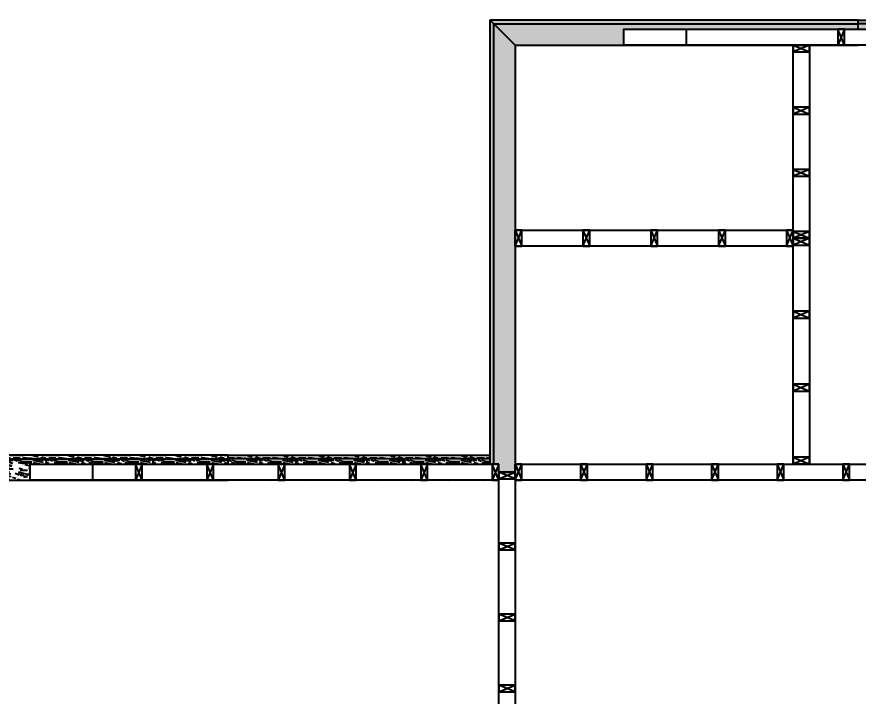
# Model space of a CAD drawing. Header units: millimetres. Extents: x 19458 to 19711, y 4351 to 4752.
# Drawn here: x 19512.804 to 19517.521, y 4518.481 to 4522.29 of the extents above; entities that cross this region are included whole.
import ezdxf

# ---------------------------------------------------------------- set-up
doc = ezdxf.new("R2010")
doc.units = ezdxf.units.MM
doc.set_wipeout_variables(frame=1)
for name, color, linetype in [('BOTAGUAS', 8, 'Continuous'), ('cotas', 1, 'Continuous'), ('cotas @ 400', 1, 'Continuous'), ('cotas @ 500', 1, 'Continuous'), ('PANELES PARED', 8, 'Continuous')]:
    doc.layers.add(name, color=color, linetype=linetype)
doc.styles.add('century gothic', font='GOTHIC.TTF')
doc.styles.add('COTAS SMC', font='GOTHIC.TTF')
doc.dimstyles.new('ANOTATIVE 100 SMCONSTRUCCIONES', dxfattribs={"dimscale": 0, "dimtxt": 0.18, "dimasz": 0.15, "dimexe": 0.18, "dimexo": 0.09, "dimgap": 0.1, "dimtad": 1, "dimzin": 0, "dimdsep": 46, "dimtxsty": 'century gothic', "dimblk1": 'FLECHA1', "dimblk2": 'FLECHA1', "dimsah": 1, "dimcen": 0.18, "dimdle": 0.075, "dimclrd": 1, "dimclre": 1, "dimclrt": 2, "dimaunit": 1, "dimadec": 0, "dimazin": 0, "dimtfac": 0.75, "dimtix": 1, "dimtmove": 2, "dimatfit": 3, "dimfxl": 0.09, "dimtvp": 1.5, "dimtfill": 1, "dimtolj": 1, "dimtzin": 0, "dimarcsym": 0})
doc.dimstyles.new('PIES SMCONSTRUCCIONES', dxfattribs={"dimscale": 0, "dimtxt": 0.18, "dimasz": 0.2, "dimexe": 0.18, "dimexo": 0, "dimgap": 0.1, "dimtad": 1, "dimdec": 0, "dimlfac": 39.370079, "dimzin": 0, "dimdsep": 46, "dimlunit": 4, "dimtxsty": 'COTAS SMC', "dimblk1": 'FLECHA1', "dimblk2": 'FLECHA1', "dimsah": 1, "dimcen": 0.2, "dimdle": 0.075, "dimclrd": 1, "dimclre": 1, "dimclrt": 2, "dimaunit": 1, "dimadec": 0, "dimazin": 0, "dimtfac": 0.75, "dimtdec": 0, "dimtix": 1, "dimtmove": 2, "dimatfit": 3, "dimfxl": 0.09, "dimtvp": 1.5, "dimtfill": 1, "dimtolj": 1, "dimtzin": 0, "dimarcsym": 0})
pattern_1 = [(0, (31.14303, 0.156), (0, 0.2), [0.04, -0.16]), (8.9726, (31.145034, 0.048), (1.200000005876, 0.199999525118), [0.0384708, -3.8086058]), (5.7105, (31.143034, 0.06), (1.800000034755, 0.19999710144), [0.0401996, -1.9697752]), (344.5779, (31.1430343, 0.12), (2.1999999038893, -0.5999974677634), [0.0601664, -5.9564754]), (353.6599, (31.147034, 0.186), (0.200000063208, 4.086e-07), [0.0362216, -1.7748552]), (345.0686, (31.153034, 0.072), (0.799999998317, -0.199999673879), [0.0310484, -3.0737864]), (348.6901, (31.083034, 0.188), (0.2000000583, 7.413e-08), [0.0815844, -0.9382194]), (5.7105, (31.145034, 0.03), (1.800000034755, 0.19999710144), [0.0200998, -1.989875]), (0, (31.14303, 0.114), (0, 0.2), [0.02, -0.18]), (0, (31.10303, 0.138), (0, 0.2), [0.06, -0.14]), (11.3099, (31.143034, 0.168), (0.79999995433, 0.19999948721), [0.020396, -0.9994078]), (2.7263, (31.123034, 0.094), (4.0000000589947, 0.1999992035454), [0.0420476, -4.1627116]), (352.4054, (31.133034, 0.088), (1.599999971597, -0.19999873671), [0.0302654, -2.9962834]), (0, (31.12303, 0.012), (0, 0.2), [0.04, -0.16]), (358.8309, (31.1030343, 0.002), (0.2000000366479, 1.5360345e-07), [0.0980204, -9.70402]), (0, (31.10303, 0.152), (0, 0.2), [0.02, -0.18]), (0, (31.12303, 0.168), (0, 0.2), [0.02, -0.18]), (0, (31.03303, 0.186), (0, 0.2), [0.03, -0.17]), (350.5377, (31.087034, 0.196), (0.200000015444, 7.752e-08), [0.0608276, -1.1557248]), (0, (31.02303, 0.196), (0, 0.2), [0.04, -0.16]), (0, (31.00103, 0.016), (0, 0.2), [0.022, -0.178]), (0, (31.10303, 0.026), (0, 0.2), [0.02, -0.18]), (0, (31.00103, 0.032), (0, 0.2), [0.042, -0.158]), (5.4403, (31.103034, 0.044), (1.9999999402303, 0.199998956714), [0.04219, -4.1768144]), (0, (31.10503, 0.06), (0, 0.2), [0.038, -0.162]), (0, (31.00103, 0.064), (0, 0.2), [0.022, -0.178]), (358.8309, (31.0250343, 0.096), (0.2000000366479, 1.5360345e-07), [0.0980204, -9.70402]), (0, (31.04303, 0.114), (0, 0.2), [0.02, -0.18]), (0, (31.02303, 0.12), (0, 0.2), [0.02, -0.18]), (0, (31.10303, 0.12), (0, 0.2), [0.04, -0.16]), (0, (31.06303, 0.124), (0, 0.2), [0.02, -0.18]), (0, (31.02303, 0.148), (0, 0.2), [0.04, -0.16]), (19.6538, (31.077034, 0.064), (2.200000050424, 0.79999891494), [0.0297322, -2.9434812]), (11.3099, (31.043034, 0.12), (0.79999995433, 0.19999948721), [0.020396, -0.9994078]), (11.3099, (31.123034, 0.11), (0.79999995433, 0.19999948721), [0.020396, -0.9994078]), (5.7105, (31.063034, 0.186), (1.800000034755, 0.19999710144), [0.0200998, -1.989875]), (349.6952, (31.001034, 0.2), (1.199999995396, -0.19999893933), [0.0223606, -2.213707]), (348.6901, (31.023034, 0.016), (0.2000000583, 7.413e-08), [0.020396, -0.9994078]), (90, (31.04303, 0.012), (-0.2, 1e-17), [0, -0.2]), (346.6076, (31.001034, 0.124), (3.400000044994, -0.7999939065965), [0.043174, -4.2742308]), (11.3099, (31.123034, 0.152), (0.79999995433, 0.19999948721), [0.020396, -0.9994078]), (10.3048, (31.123034, 0.026), (0.999999957606, 0.199999208868), [0.0223606, -2.213707]), (348.6901, (31.063034, 0.114), (0.2000000583, 7.413e-08), [0.020396, -0.9994078]), (348.6901, (31.083034, 0.124), (0.2000000583, 7.413e-08), [0.020396, -0.9994078]), (341.5651, (31.001034, 0.104), (0.19999995825, 2.3367e-07), [0.0252982, -0.6071572]), (345.9638, (31.023034, 0.172), (0.19999992115, 2.4875e-07), [0.0824622, -0.7421588]), (343.3008, (31.063034, 0.186), (1.399999991533, -0.39999874641), [0.0626418, -2.025419]), (0, (31.06303, 0.196), (0, 0.2), [0.024, -0.176]), (345.9638, (31.043034, 0.032), (0.19999992115, 2.4875e-07), [0.0824622, -0.7421588]), (345.9638, (31.023034, 0.046), (0.19999992115, 2.4875e-07), [0.0824622, -0.7421588]), (345.9638, (31.023034, 0.064), (0.19999992115, 2.4875e-07), [0.0824622, -0.7421588]), (349.6952, (31.001034, 0.152), (1.199999995396, -0.19999893933), [0.0223606, -2.213707]), (345.9638, (31.063034, 0.148), (0.19999992115, 2.4875e-07), [0.041231, -0.78339]), (349.6952, (31.001034, 0.088), (1.199999995396, -0.19999893933), [0.0223606, -2.213707]), (357.6141, (31.105034, 0.074), (0.199999989185, 2.452822e-07), [0.0480416, -4.756123]), (349.6952, (31.083034, 0.11), (1.199999995396, -0.19999893933), [0.0223606, -2.213707]), (12.5288, (31.105034, 0.106), (0.800000095695, 0.199999860747), [0.018439, -1.8254698]), (349.5626, (31.0010343, 0.078), (2.199999936494, -0.3999970687047), [0.0772788, -7.650591]), (351.8699, (31.077034, 0.064), (0.199999892184, -4.835e-08), [0.0282842, -1.3859292]), (4.7636, (31.023034, 0.084), (2.199999989955, 0.199998289923), [0.0481664, -2.3601524]), (0, (31.07103, 0.088), (0, 0.2), [0.062, -0.138]), (344.7449, (31.001034, 0.178), (0.799999942428, -0.199999664289), [0.0228036, -2.2575472]), (350.5377, (31.043034, 0.012), (0.200000015444, 7.752e-08), [0.0608276, -1.1557248]), (340.0169, (31.001034, 0.054), (0.599999976081, -0.19999986488), [0.0234094, -2.3175304]), (0, (31.16303, 0.172), (0, 0.2), [0.01, -0.19]), (0, (31.16303, 0.084), (0, 0.2), [0.02, -0.18]), (11.3099, (31.163034, 0.012), (0.79999995433, 0.19999948721), [0.020396, -0.9994078]), (0, (31.16503, 0.032), (0, 0.2), [0.036, -0.164]), (343.3008, (31.163034, 0.138), (1.399999991533, -0.39999874641), [0.0208806, -2.0671802]), (348.0207, (31.1650343, 0.096), (3.7999999222511, -0.8002195416064), [0.0368014, -6.7101288]), (90, (31.16303, 0.012), (-0.2, 1e-17), [0, -0.2]), (0, (31.18303, 0.016), (0, 0.2), [0.018, -0.182]), (0, (31.18303, 0.054), (0, 0.2), [0.018, -0.182]), (0, (31.18303, 0.064), (0, 0.2), [0.018, -0.182]), (336.0376, (31.183034, 0.132), (1.400000005486, -0.599997330343), [0.0196978, -1.9500724]), (348.5163, (31.1830343, 0.156), (0.99999999677376, -0.2000310941214), [0.0183676, -13.043105]), (341.5651, (31.183034, 0.084), (0.19999995825, 2.3367e-07), [0.0189736, -0.6134816]), (347.4712, (31.183034, 0.182), (1.000000064082, -0.19999992061), [0.018439, -1.8254698])]

# ---------------------------------------------------------------- blocks, each defined once
blk = doc.blocks.new('FLECHA1')
at = {"color": 4}
blk.add_line((-0.246176, -0.248081), (0.248081, 0.25), dxfattribs=at)
at = {"color": 1}
blk.add_line((-1, 0), (0.496162, 0), dxfattribs=at)
blk = doc.blocks.new('*D509')
at = {"layer": 'cotas', "color": 1, "lineweight": -2, "transparency": 16777216}
for p, q in [((19614.326, 4625.8448), (19614.326, 4700.8448)), ((19570.9836, 4550.8448), (19524.326, 4550.8448)), ((19614.326, 4548.4298), (19614.326, 4550.8448)), ((19570.5339, 4548.4298), (19524.326, 4548.4298)), ((19614.326, 4473.4298), (19614.326, 4398.4298))]:
    blk.add_line(p, q, dxfattribs=at)
at = {"layer": 'Defpoints', "color": 0, "transparency": 16777216}
for p in [(19614.326, 4550.8448), (19615.9836, 4550.8448), (19615.5339, 4548.4298)]:
    blk.add_point(p, dxfattribs=at)
at = {"layer": 'cotas', "color": 1, "lineweight": -2, "transparency": 16777216, "xscale": 75, "yscale": 75, "zscale": 75}
for p, rotation in [((19614.326, 4550.8448), 270), ((19614.326, 4548.4298), 90)]:
    blk.add_blockref('FLECHA1', p, dxfattribs=dict(at, rotation=rotation))
at = {"layer": 'cotas', "color": 2, "transparency": 16777216, "insert": (19517.3376, 4549.6373), "char_height": 90, "attachment_point": 5, "rotation": 90, "style": 'century gothic', "bg_fill": 3, "box_fill_scale": 1.1, "bg_fill_color": 256, "bg_fill_true_color": 13158600, "bg_fill_transparency": 0}
blk.add_mtext('\\A1;2.42', dxfattribs=at)
blk = doc.blocks.new('*D561')
at = {"layer": 'cotas', "color": 1, "lineweight": -2, "transparency": 16777216}
for p, q in [((19614.326, 4610.8448), (19614.326, 4670.8448)), ((19579.9836, 4550.8448), (19542.326, 4550.8448)), ((19614.326, 4548.4298), (19614.326, 4550.8448)), ((19579.5339, 4548.4298), (19542.326, 4548.4298)), ((19614.326, 4488.4298), (19614.326, 4428.4298))]:
    blk.add_line(p, q, dxfattribs=at)
at = {"layer": 'Defpoints', "color": 0, "transparency": 16777216}
for p in [(19614.326, 4550.8448), (19615.9836, 4550.8448), (19615.5339, 4548.4298)]:
    blk.add_point(p, dxfattribs=at)
at = {"layer": 'cotas', "color": 1, "lineweight": -2, "transparency": 16777216, "xscale": 60, "yscale": 60, "zscale": 60}
for p, rotation in [((19614.326, 4550.8448), 270), ((19614.326, 4548.4298), 90)]:
    blk.add_blockref('FLECHA1', p, dxfattribs=dict(at, rotation=rotation))
at = {"layer": 'cotas', "color": 2, "transparency": 16777216, "insert": (19536.7353, 4549.6373), "char_height": 72, "attachment_point": 5, "rotation": 90, "style": 'century gothic', "bg_fill": 3, "box_fill_scale": 1.1, "bg_fill_color": 256, "bg_fill_true_color": 13158600, "bg_fill_transparency": 0}
blk.add_mtext('\\A1;2.42', dxfattribs=at)
blk = doc.blocks.new('*D564')
at = {"layer": 'cotas', "color": 1, "lineweight": -2, "transparency": 16777216}
for p, q in [((19620.0128, 4651.7533), (19620.0128, 4751.7533)), ((19620.4168, 4551.7533), (19530.0128, 4551.7533)), ((19620.0128, 4550.5333), (19620.0128, 4551.7533)), ((19620.4168, 4550.5333), (19530.0128, 4550.5333)), ((19620.0128, 4450.5333), (19620.0128, 4350.5333))]:
    blk.add_line(p, q, dxfattribs=at)
at = {"layer": 'Defpoints', "color": 0, "transparency": 16777216}
for p in [(19620.0128, 4551.7533), (19620.4168, 4551.7533), (19620.4168, 4550.5333)]:
    blk.add_point(p, dxfattribs=at)
at = {"layer": 'cotas', "color": 1, "lineweight": -2, "transparency": 16777216, "xscale": 100, "yscale": 100, "zscale": 100}
for p, rotation in [((19620.0128, 4551.7533), 270), ((19620.0128, 4550.5333), 90)]:
    blk.add_blockref('FLECHA1', p, dxfattribs=dict(at, rotation=rotation))
at = {"layer": 'cotas', "color": 2, "transparency": 16777216, "insert": (19523.8809, 4551.1433), "char_height": 90, "attachment_point": 5, "rotation": 90, "style": 'COTAS SMC', "bg_fill": 3, "box_fill_scale": 1.1, "bg_fill_color": 256, "bg_fill_true_color": 13158600, "bg_fill_transparency": 0}
blk.add_mtext("\\A1;4'", dxfattribs=at)
blk = doc.blocks.new('*D614')
at = {"layer": 'cotas', "color": 1, "lineweight": -2, "transparency": 16777216}
for p, q in [((19620.0128, 4631.7533), (19620.0128, 4711.7533)), ((19620.4168, 4551.7533), (19548.0128, 4551.7533)), ((19620.0128, 4550.5333), (19620.0128, 4551.7533)), ((19620.4168, 4550.5333), (19548.0128, 4550.5333)), ((19620.0128, 4470.5333), (19620.0128, 4390.5333))]:
    blk.add_line(p, q, dxfattribs=at)
at = {"layer": 'Defpoints', "color": 0, "transparency": 16777216}
for p in [(19620.0128, 4551.7533), (19620.4168, 4551.7533), (19620.4168, 4550.5333)]:
    blk.add_point(p, dxfattribs=at)
at = {"layer": 'cotas', "color": 1, "lineweight": -2, "transparency": 16777216, "xscale": 80, "yscale": 80, "zscale": 80}
for p, rotation in [((19620.0128, 4551.7533), 270), ((19620.0128, 4550.5333), 90)]:
    blk.add_blockref('FLECHA1', p, dxfattribs=dict(at, rotation=rotation))
at = {"layer": 'cotas', "color": 2, "transparency": 16777216, "insert": (19543.1073, 4551.1433), "char_height": 72, "attachment_point": 5, "rotation": 90, "style": 'COTAS SMC', "bg_fill": 3, "box_fill_scale": 1.1, "bg_fill_color": 256, "bg_fill_true_color": 13158600, "bg_fill_transparency": 0}
blk.add_mtext("\\A1;4'", dxfattribs=at)
blk = doc.blocks.new('B04')
blk.add_wipeout([(19443.983, 4519.8325), (19444.123, 4519.6925), (19445.6411, 4519.6925), (19445.6411, 4519.8325)]).dxf.layer = 'BOTAGUAS'
at = {"layer": 'BOTAGUAS'}
h = blk.add_hatch(dxfattribs=at)
h.set_pattern_fill('MADERA_03', color=250, scale=0.2, pattern_type=2)
h.set_pattern_definition(pattern_1)
h.paths.add_polyline_path([(19443.983, 4519.8325), (19444.123, 4519.6925), (19445.6411, 4519.6925), (19445.6411, 4519.8325)])
blk.add_line((19444.003, 4519.8125), (19445.6411, 4519.8125), dxfattribs=at)
blk.add_lwpolyline([(19443.983, 4519.8325), (19444.123, 4519.6925), (19445.6411, 4519.6925), (19445.6411, 4519.8325)], close=True, dxfattribs=at)
blk = doc.blocks.new('B05')
blk.add_wipeout([(19447.1592, 4519.8325), (19447.1592, 4519.6925), (19445.6411, 4519.6925), (19445.6411, 4519.8325)]).dxf.layer = 'BOTAGUAS'
at = {"layer": 'BOTAGUAS'}
h = blk.add_hatch(dxfattribs=at)
h.set_pattern_fill('MADERA_03', color=250, scale=0.2, pattern_type=2)
h.set_pattern_definition(pattern_1)
h.paths.add_polyline_path([(19447.1592, 4519.8325), (19447.1592, 4519.6925), (19445.6411, 4519.6925), (19445.6411, 4519.8325)])
blk.add_line((19447.1592, 4519.8125), (19445.6411, 4519.8125), dxfattribs=at)
blk.add_lwpolyline([(19447.1592, 4519.8325), (19447.1592, 4519.6925), (19445.6411, 4519.6925), (19445.6411, 4519.8325)], close=True, dxfattribs=at)
blk = doc.blocks.new('PZ1')
at = {"layer": 'PANELES PARED'}
for p, q in [((19503.9863, 4507.8495), (19504.0243, 4507.7595)), ((19503.9863, 4507.7595), (19504.0243, 4507.8495))]:
    blk.add_line(p, q, dxfattribs=at)
blk.add_lwpolyline([(19503.9863, 4507.7595), (19504.0243, 4507.7595), (19504.0243, 4507.8495), (19503.9863, 4507.8495)], close=True, dxfattribs=at)
blk = doc.blocks.new('26')
blk.add_wipeout([(19527.2431, 4517.3779), (19530.0681, 4517.3779), (19530.0681, 4517.2879), (19527.2431, 4517.2879)]).dxf.layer = 'PANELES PARED'
at = {"layer": 'PANELES PARED'}
blk.add_lwpolyline([(19527.2431, 4517.3779), (19530.0681, 4517.3779), (19530.0681, 4517.2879), (19527.2431, 4517.2879)], close=True, dxfattribs=at)
for p in [(23.2568, 9.5285), (23.655, 9.5285), (24.0531, 9.5285), (24.4513, 9.5285), (24.8494, 9.5285), (25.2476, 9.5285), (25.6457, 9.5285), (26.0439, 9.5285)]:
    blk.add_blockref('PZ1', p)
blk = doc.blocks.new('MJKU')
blk.add_wipeout([(19510.829, 4524.6077), (19513.4568, 4524.6077), (19513.4568, 4524.5177), (19510.829, 4524.5177)]).dxf.layer = 'PANELES PARED'
at = {"layer": 'PANELES PARED'}
blk.add_line((19513.1074, 4524.5177), (19513.1074, 4524.6077), dxfattribs=at)
blk.add_lwpolyline([(19510.829, 4524.6077), (19513.4568, 4524.6077), (19513.4568, 4524.5177), (19510.829, 4524.5177)], close=True, dxfattribs=at)
for p in [(6.8427, 16.7583), (7.2427, 16.7583), (7.6427, 16.7583), (8.0427, 16.7583), (8.4427, 16.7583), (8.8427, 16.7583)]:
    blk.add_blockref('PZ1', p)
blk = doc.blocks.new('B06')
blk.add_wipeout([(19478.2746, 4522.2709), (19478.1346, 4522.1309), (19476.2108, 4522.1309), (19476.2108, 4522.2709)]).dxf.layer = 'BOTAGUAS'
at = {"layer": 'BOTAGUAS'}
h = blk.add_hatch(dxfattribs=at)
h.set_pattern_fill('MADERA_03', color=250, scale=0.2, pattern_type=2)
h.set_pattern_definition([(0, (27.61118, 0.44035), (0, 0.2), [0.04, -0.16]), (8.9726, (27.613184, 0.332352), (1.200000005876, 0.199999525118), [0.0384708, -3.8086058]), (5.7105, (27.611184, 0.344352), (1.800000034755, 0.19999710144), [0.0401996, -1.9697752]), (344.5779, (27.6111844, 0.4043515), (2.1999999038893, -0.5999974677634), [0.0601664, -5.9564754]), (353.6599, (27.615184, 0.470352), (0.200000063208, 4.086e-07), [0.0362216, -1.7748552]), (345.0686, (27.621184, 0.356352), (0.799999998317, -0.199999673879), [0.0310484, -3.0737864]), (348.6901, (27.551184, 0.47235), (0.2000000583, 7.413e-08), [0.0815844, -0.9382194]), (5.7105, (27.613184, 0.314352), (1.800000034755, 0.19999710144), [0.0200998, -1.989875]), (0, (27.61118, 0.39835), (0, 0.2), [0.02, -0.18]), (0, (27.57118, 0.42235), (0, 0.2), [0.06, -0.14]), (11.3099, (27.611184, 0.45235), (0.79999995433, 0.19999948721), [0.020396, -0.9994078]), (2.7263, (27.591184, 0.3783515), (4.0000000589947, 0.1999992035454), [0.0420476, -4.1627116]), (352.4054, (27.601184, 0.372352), (1.599999971597, -0.19999873671), [0.0302654, -2.9962834]), (0, (27.59118, 0.29635), (0, 0.2), [0.04, -0.16]), (358.8309, (27.5711844, 0.2863515), (0.2000000366479, 1.5360345e-07), [0.0980204, -9.70402]), (0, (27.57118, 0.43635), (0, 0.2), [0.02, -0.18]), (0, (27.59118, 0.45235), (0, 0.2), [0.02, -0.18]), (0, (27.50118, 0.47035), (0, 0.2), [0.03, -0.17]), (350.5377, (27.555184, 0.48035), (0.200000015444, 7.752e-08), [0.0608276, -1.1557248]), (0, (27.49118, 0.48035), (0, 0.2), [0.04, -0.16]), (0, (27.46918, 0.30035), (0, 0.2), [0.022, -0.178]), (0, (27.57118, 0.31035), (0, 0.2), [0.02, -0.18]), (0, (27.46918, 0.31635), (0, 0.2), [0.042, -0.158]), (5.4403, (27.571184, 0.3283515), (1.9999999402303, 0.199998956714), [0.04219, -4.1768144]), (0, (27.57318, 0.34435), (0, 0.2), [0.038, -0.162]), (0, (27.46918, 0.34835), (0, 0.2), [0.022, -0.178]), (358.8309, (27.4931844, 0.3803515), (0.2000000366479, 1.5360345e-07), [0.0980204, -9.70402]), (0, (27.51118, 0.39835), (0, 0.2), [0.02, -0.18]), (0, (27.49118, 0.40435), (0, 0.2), [0.02, -0.18]), (0, (27.57118, 0.40435), (0, 0.2), [0.04, -0.16]), (0, (27.53118, 0.40835), (0, 0.2), [0.02, -0.18]), (0, (27.49118, 0.43235), (0, 0.2), [0.04, -0.16]), (19.6538, (27.545184, 0.348352), (2.200000050424, 0.79999891494), [0.0297322, -2.9434812]), (11.3099, (27.511184, 0.40435), (0.79999995433, 0.19999948721), [0.020396, -0.9994078]), (11.3099, (27.591184, 0.39435), (0.79999995433, 0.19999948721), [0.020396, -0.9994078]), (5.7105, (27.531184, 0.470352), (1.800000034755, 0.19999710144), [0.0200998, -1.989875]), (349.6952, (27.469184, 0.484352), (1.199999995396, -0.19999893933), [0.0223606, -2.213707]), (348.6901, (27.491184, 0.30035), (0.2000000583, 7.413e-08), [0.020396, -0.9994078]), (90, (27.51118, 0.29635), (-0.2, 1e-17), [0, -0.2]), (346.6076, (27.469184, 0.4083515), (3.400000044994, -0.7999939065965), [0.043174, -4.2742308]), (11.3099, (27.591184, 0.43635), (0.79999995433, 0.19999948721), [0.020396, -0.9994078]), (10.3048, (27.591184, 0.310352), (0.999999957606, 0.199999208868), [0.0223606, -2.213707]), (348.6901, (27.531184, 0.39835), (0.2000000583, 7.413e-08), [0.020396, -0.9994078]), (348.6901, (27.551184, 0.40835), (0.2000000583, 7.413e-08), [0.020396, -0.9994078]), (341.5651, (27.469184, 0.38835), (0.19999995825, 2.3367e-07), [0.0252982, -0.6071572]), (345.9638, (27.491184, 0.45635), (0.19999992115, 2.4875e-07), [0.0824622, -0.7421588]), (343.3008, (27.531184, 0.470352), (1.399999991533, -0.39999874641), [0.0626418, -2.025419]), (0, (27.53118, 0.48035), (0, 0.2), [0.024, -0.176]), (345.9638, (27.511184, 0.31635), (0.19999992115, 2.4875e-07), [0.0824622, -0.7421588]), (345.9638, (27.491184, 0.33035), (0.19999992115, 2.4875e-07), [0.0824622, -0.7421588]), (345.9638, (27.491184, 0.34835), (0.19999992115, 2.4875e-07), [0.0824622, -0.7421588]), (349.6952, (27.469184, 0.436352), (1.199999995396, -0.19999893933), [0.0223606, -2.213707]), (345.9638, (27.531184, 0.43235), (0.19999992115, 2.4875e-07), [0.041231, -0.78339]), (349.6952, (27.469184, 0.372352), (1.199999995396, -0.19999893933), [0.0223606, -2.213707]), (357.6141, (27.573184, 0.3583515), (0.199999989185, 2.452822e-07), [0.0480416, -4.756123]), (349.6952, (27.551184, 0.394352), (1.199999995396, -0.19999893933), [0.0223606, -2.213707]), (12.5288, (27.573184, 0.390352), (0.800000095695, 0.199999860747), [0.018439, -1.8254698]), (349.5626, (27.4691844, 0.3623515), (2.199999936494, -0.3999970687047), [0.0772788, -7.650591]), (351.8699, (27.545184, 0.348352), (0.199999892184, -4.835e-08), [0.0282842, -1.3859292]), (4.7636, (27.491184, 0.368352), (2.199999989955, 0.199998289923), [0.0481664, -2.3601524]), (0, (27.53918, 0.37235), (0, 0.2), [0.062, -0.138]), (344.7449, (27.469184, 0.462352), (0.799999942428, -0.199999664289), [0.0228036, -2.2575472]), (350.5377, (27.511184, 0.29635), (0.200000015444, 7.752e-08), [0.0608276, -1.1557248]), (340.0169, (27.469184, 0.338352), (0.599999976081, -0.19999986488), [0.0234094, -2.3175304]), (0, (27.63118, 0.45635), (0, 0.2), [0.01, -0.19]), (0, (27.63118, 0.36835), (0, 0.2), [0.02, -0.18]), (11.3099, (27.631184, 0.29635), (0.79999995433, 0.19999948721), [0.020396, -0.9994078]), (0, (27.63318, 0.31635), (0, 0.2), [0.036, -0.164]), (343.3008, (27.631184, 0.422352), (1.399999991533, -0.39999874641), [0.0208806, -2.0671802]), (348.0207, (27.6331844, 0.3803515), (3.7999999222511, -0.8002195416064), [0.0368014, -6.7101288]), (90, (27.63118, 0.29635), (-0.2, 1e-17), [0, -0.2]), (0, (27.65118, 0.30035), (0, 0.2), [0.018, -0.182]), (0, (27.65118, 0.33835), (0, 0.2), [0.018, -0.182]), (0, (27.65118, 0.34835), (0, 0.2), [0.018, -0.182]), (336.0376, (27.651184, 0.416352), (1.400000005486, -0.599997330343), [0.0196978, -1.9500724]), (348.5163, (27.6511844, 0.4403515), (0.99999999677376, -0.2000310941214), [0.0183676, -13.043105]), (341.5651, (27.651184, 0.36835), (0.19999995825, 2.3367e-07), [0.0189736, -0.6134816]), (347.4712, (27.651184, 0.466352), (1.000000064082, -0.19999992061), [0.018439, -1.8254698])])
h.paths.add_polyline_path([(19478.2746, 4522.2709), (19478.1346, 4522.1309), (19476.2108, 4522.1309), (19476.2108, 4522.2709)])
blk.add_line((19478.2546, 4522.2509), (19476.2108, 4522.2509), dxfattribs=at)
blk.add_lwpolyline([(19478.2746, 4522.2709), (19478.1346, 4522.1309), (19476.2108, 4522.1309), (19476.2108, 4522.2709)], close=True, dxfattribs=at)
blk = doc.blocks.new('B07')
blk.add_wipeout([(19478.2246, 4519.7825), (19478.2746, 4519.7825), (19478.2746, 4522.2709), (19478.1346, 4522.1309), (19478.1346, 4519.7375), (19478.2246, 4519.7375)]).dxf.layer = 'BOTAGUAS'
at = {"layer": 'BOTAGUAS'}
h = blk.add_hatch(dxfattribs=at)
h.set_pattern_fill('MADERA_03', color=250, scale=0.2, angle=90, pattern_type=2)
h.set_pattern_definition([(90, (-0.156, 0.142), (-0.2, 1e-17), [0.04, -0.16]), (98.9726, (-0.048, 0.144), (-0.199999525118, 1.200000005876), [0.0384708, -3.8086058]), (95.7105, (-0.06, 0.142), (-0.19999710144, 1.800000034755), [0.0401996, -1.9697752]), (74.5779, (-0.12, 0.142), (0.5999974677634, 2.1999999038893), [0.0601664, -5.9564754]), (83.6599, (-0.186, 0.146), (-4.086e-07, 0.200000063208), [0.0362216, -1.7748552]), (75.0686, (-0.072, 0.152), (0.199999673879, 0.799999998317), [0.0310484, -3.0737864]), (78.6901, (-0.188, 0.082), (-7.413e-08, 0.2000000583), [0.0815844, -0.9382194]), (95.7105, (-0.03, 0.144), (-0.19999710144, 1.800000034755), [0.0200998, -1.989875]), (90, (-0.114, 0.142), (-0.2, 1e-17), [0.02, -0.18]), (90, (-0.138, 0.102), (-0.2, 1e-17), [0.06, -0.14]), (101.3099, (-0.168, 0.142), (-0.19999948721, 0.79999995433), [0.020396, -0.9994078]), (92.7263, (-0.094, 0.122), (-0.1999992035454, 4.0000000589947), [0.0420476, -4.1627116]), (82.4054, (-0.088, 0.132), (0.19999873671, 1.599999971597), [0.0302654, -2.9962834]), (90, (-0.012, 0.122), (-0.2, 1e-17), [0.04, -0.16]), (88.8309, (-0.002, 0.102), (-1.5360345e-07, 0.2000000366479), [0.0980204, -9.70402]), (90, (-0.152, 0.102), (-0.2, 1e-17), [0.02, -0.18]), (90, (-0.168, 0.122), (-0.2, 1e-17), [0.02, -0.18]), (90, (-0.186, 0.032), (-0.2, 1e-17), [0.03, -0.17]), (80.5377, (-0.196, 0.086), (-7.752e-08, 0.200000015444), [0.0608276, -1.1557248]), (90, (-0.196, 0.022), (-0.2, 1e-17), [0.04, -0.16]), (90, (-0.016, 1e-18), (-0.2, 1e-17), [0.022, -0.178]), (90, (-0.026, 0.102), (-0.2, 1e-17), [0.02, -0.18]), (90, (-0.032, 2e-18), (-0.2, 1e-17), [0.042, -0.158]), (95.4403, (-0.044, 0.102), (-0.199998956714, 1.9999999402303), [0.04219, -4.1768144]), (90, (-0.06, 0.104), (-0.2, 1e-17), [0.038, -0.162]), (90, (-0.064, 4e-18), (-0.2, 1e-17), [0.022, -0.178]), (88.8309, (-0.096, 0.024), (-1.5360345e-07, 0.2000000366479), [0.0980204, -9.70402]), (90, (-0.114, 0.042), (-0.2, 1e-17), [0.02, -0.18]), (90, (-0.12, 0.022), (-0.2, 1e-17), [0.02, -0.18]), (90, (-0.12, 0.102), (-0.2, 1e-17), [0.04, -0.16]), (90, (-0.124, 0.062), (-0.2, 1e-17), [0.02, -0.18]), (90, (-0.148, 0.022), (-0.2, 1e-17), [0.04, -0.16]), (109.6538, (-0.064, 0.076), (-0.79999891494, 2.200000050424), [0.0297322, -2.9434812]), (101.3099, (-0.12, 0.042), (-0.19999948721, 0.79999995433), [0.020396, -0.9994078]), (101.3099, (-0.11, 0.122), (-0.19999948721, 0.79999995433), [0.020396, -0.9994078]), (95.7105, (-0.186, 0.062), (-0.19999710144, 1.800000034755), [0.0200998, -1.989875]), (79.6952, (-0.2, 1e-17), (0.19999893933, 1.199999995396), [0.0223606, -2.213707]), (78.6901, (-0.016, 0.022), (-7.413e-08, 0.2000000583), [0.020396, -0.9994078]), (180, (-0.012, 0.042), (-2e-17, -0.2), [0, -0.2]), (76.6076, (-0.124, 8e-18), (0.7999939065965, 3.400000044994), [0.043174, -4.2742308]), (101.3099, (-0.152, 0.122), (-0.19999948721, 0.79999995433), [0.020396, -0.9994078]), (100.3048, (-0.026, 0.122), (-0.199999208868, 0.999999957606), [0.0223606, -2.213707]), (78.6901, (-0.114, 0.062), (-7.413e-08, 0.2000000583), [0.020396, -0.9994078]), (78.6901, (-0.124, 0.082), (-7.413e-08, 0.2000000583), [0.020396, -0.9994078]), (71.5651, (-0.104, 6e-18), (-2.3367e-07, 0.19999995825), [0.0252982, -0.6071572]), (75.9638, (-0.172, 0.022), (-2.4875e-07, 0.19999992115), [0.0824622, -0.7421588]), (73.3008, (-0.186, 0.062), (0.39999874641, 1.399999991533), [0.0626418, -2.025419]), (90, (-0.196, 0.062), (-0.2, 1e-17), [0.024, -0.176]), (75.9638, (-0.032, 0.042), (-2.4875e-07, 0.19999992115), [0.0824622, -0.7421588]), (75.9638, (-0.046, 0.022), (-2.4875e-07, 0.19999992115), [0.0824622, -0.7421588]), (75.9638, (-0.064, 0.022), (-2.4875e-07, 0.19999992115), [0.0824622, -0.7421588]), (79.6952, (-0.152, 9e-18), (0.19999893933, 1.199999995396), [0.0223606, -2.213707]), (75.9638, (-0.148, 0.062), (-2.4875e-07, 0.19999992115), [0.041231, -0.78339]), (79.6952, (-0.088, 5e-18), (0.19999893933, 1.199999995396), [0.0223606, -2.213707]), (87.6141, (-0.074, 0.104), (-2.452822e-07, 0.199999989185), [0.0480416, -4.756123]), (79.6952, (-0.11, 0.082), (0.19999893933, 1.199999995396), [0.0223606, -2.213707]), (102.5288, (-0.106, 0.104), (-0.199999860747, 0.800000095695), [0.018439, -1.8254698]), (79.5626, (-0.078, 5e-18), (0.3999970687047, 2.199999936494), [0.0772788, -7.650591]), (81.8699, (-0.064, 0.076), (4.835e-08, 0.199999892184), [0.0282842, -1.3859292]), (94.7636, (-0.084, 0.022), (-0.199998289923, 2.199999989955), [0.0481664, -2.3601524]), (90, (-0.088, 0.07), (-0.2, 1e-17), [0.062, -0.138]), (74.7449, (-0.178, 1e-17), (0.199999664289, 0.799999942428), [0.0228036, -2.2575472]), (80.5377, (-0.012, 0.042), (-7.752e-08, 0.200000015444), [0.0608276, -1.1557248]), (70.0169, (-0.054, 3e-18), (0.19999986488, 0.599999976081), [0.0234094, -2.3175304]), (90, (-0.172, 0.162), (-0.2, 1e-17), [0.01, -0.19]), (90, (-0.084, 0.162), (-0.2, 1e-17), [0.02, -0.18]), (101.3099, (-0.012, 0.162), (-0.19999948721, 0.79999995433), [0.020396, -0.9994078]), (90, (-0.032, 0.164), (-0.2, 1e-17), [0.036, -0.164]), (73.3008, (-0.138, 0.162), (0.39999874641, 1.399999991533), [0.0208806, -2.0671802]), (78.0207, (-0.096, 0.164), (0.8002195416064, 3.7999999222511), [0.0368014, -6.7101288]), (180, (-0.012, 0.162), (-2e-17, -0.2), [0, -0.2]), (90, (-0.016, 0.182), (-0.2, 1e-17), [0.018, -0.182]), (90, (-0.054, 0.182), (-0.2, 1e-17), [0.018, -0.182]), (90, (-0.064, 0.182), (-0.2, 1e-17), [0.018, -0.182]), (66.0376, (-0.132, 0.182), (0.599997330343, 1.400000005486), [0.0196978, -1.9500724]), (78.5163, (-0.156, 0.182), (0.2000310941214, 0.99999999677376), [0.0183676, -13.043105]), (71.5651, (-0.084, 0.182), (-2.3367e-07, 0.19999995825), [0.0189736, -0.6134816]), (77.4712, (-0.182, 0.182), (0.19999992061, 1.000000064082), [0.018439, -1.8254698])])
h.paths.add_polyline_path([(19478.2246, 4519.7825), (19478.2746, 4519.7825), (19478.2746, 4522.2709), (19478.1346, 4522.1309), (19478.1346, 4519.7375), (19478.2246, 4519.7375)])
blk.add_line((19478.2546, 4522.2509), (19478.2546, 4519.7825), dxfattribs=at)
blk.add_lwpolyline([(19478.2246, 4519.7825), (19478.2746, 4519.7825), (19478.2746, 4522.2709), (19478.1346, 4522.1309), (19478.1346, 4519.7375), (19478.2246, 4519.7375)], close=True, dxfattribs=at)
blk = doc.blocks.new('NJMH')
blk.add_wipeout([(19505.5924, 4524.6077), (19508.829, 4524.6077), (19508.829, 4524.5177), (19505.5924, 4524.5177)]).dxf.layer = 'PANELES PARED'
at = {"layer": 'PANELES PARED'}
blk.add_line((19508.4796, 4524.5177), (19508.4796, 4524.6077), dxfattribs=at)
blk.add_lwpolyline([(19505.5924, 4524.6077), (19508.829, 4524.6077), (19508.829, 4524.5177), (19505.5924, 4524.5177)], close=True, dxfattribs=at)
for p in [(1.6061, 16.7583), (2.0061, 16.7583), (2.4061, 16.7583), (2.8061, 16.7583), (3.2061, 16.7583), (3.6061, 16.7583)]:
    blk.add_blockref('PZ1', p)
blk = doc.blocks.new('30')
blk.add_wipeout([(19543.7623, 4517.8123), (19546.0048, 4517.8123), (19546.0048, 4517.7223), (19543.7623, 4517.7223)]).dxf.layer = 'PANELES PARED'
at = {"layer": 'PANELES PARED'}
blk.add_lwpolyline([(19543.7623, 4517.8123), (19546.0048, 4517.8123), (19546.0048, 4517.7223), (19543.7623, 4517.7223)], close=True, dxfattribs=at)
for p in [(39.776, 9.9628), (40.1434, 9.9628), (40.5108, 9.9628), (40.8783, 9.9628), (41.2457, 9.9628), (41.6131, 9.9628), (41.9805, 9.9628)]:
    blk.add_blockref('PZ1', p)
blk = doc.blocks.new('28')
blk.add_wipeout([(19550.2207, 4517.5733), (19552.5691, 4517.5733), (19552.5691, 4517.4833), (19550.2207, 4517.4833)]).dxf.layer = 'PANELES PARED'
at = {"layer": 'PANELES PARED'}
blk.add_lwpolyline([(19550.2207, 4517.5733), (19552.5691, 4517.5733), (19552.5691, 4517.4833), (19550.2207, 4517.4833)], close=True, dxfattribs=at)
for p in [(46.2344, 9.7238), (46.5826, 9.7238), (46.9308, 9.7238), (47.2789, 9.7238), (47.3169, 9.7238), (47.7262, 9.7238), (48.1355, 9.7238), (48.5448, 9.7238)]:
    blk.add_blockref('PZ1', p)
blk = doc.blocks.new('29')
blk.add_wipeout([(19553.9801, 4517.5733), (19555.5401, 4517.5733), (19555.5401, 4517.4833), (19553.9801, 4517.4833)]).dxf.layer = 'PANELES PARED'
at = {"layer": 'PANELES PARED'}
blk.add_lwpolyline([(19553.9801, 4517.5733), (19555.5401, 4517.5733), (19555.5401, 4517.4833), (19553.9801, 4517.4833)], close=True, dxfattribs=at)
for p in [(49.9938, 9.7238), (50.3743, 9.7238), (50.7548, 9.7238), (51.1353, 9.7238), (51.5158, 9.7238)]:
    blk.add_blockref('PZ1', p)
blk = doc.blocks.new('*U796')
at = {"layer": 'cotas @ 500'}
dim = blk.add_linear_dim(base=(19614.3260382735, 4550.8448237801), p1=(19615.5338597089, 4548.4298237801), p2=(19615.9836080801, 4550.8448237801), angle=90, dimstyle='ANOTATIVE 100 SMCONSTRUCCIONES', override={"dimscale": 500, "dimtix": 1, "dimtofl": 1, "dimtmove": 1, "dimatfit": 1}, dxfattribs=at)
dim.commit()
dim.dimension.update_dxf_attribs({"geometry": '*D509', "text_midpoint": (19517.3375950376, 4549.6373237801)})
at = {"layer": 'cotas @ 400'}
dim = blk.add_linear_dim(base=(19614.3260382735, 4550.8448237801), p1=(19615.5338597089, 4548.4298237801), p2=(19615.9836080801, 4550.8448237801), angle=90, dimstyle='ANOTATIVE 100 SMCONSTRUCCIONES', override={"dimscale": 400, "dimtix": 1, "dimtofl": 1, "dimtmove": 1, "dimatfit": 1}, dxfattribs=at)
dim.commit()
dim.dimension.update_dxf_attribs({"geometry": '*D561', "text_midpoint": (19536.7352836848, 4549.6373237801)})
blk = doc.blocks.new('*U798')
at = {"layer": 'cotas @ 500'}
dim = blk.add_linear_dim(base=(19620.0128, 4551.7533), p1=(19620.4168, 4550.5333), p2=(19620.4168, 4551.7533), angle=90, dimstyle='PIES SMCONSTRUCCIONES', override={"dimscale": 500, "dimtix": 1, "dimtofl": 1, "dimtmove": 2, "dimatfit": 3}, dxfattribs=at)
dim.commit()
dim.dimension.update_dxf_attribs({"geometry": '*D564', "text_midpoint": (19523.8809, 4551.1433)})
at = {"layer": 'cotas @ 400'}
dim = blk.add_linear_dim(base=(19620.0128, 4551.7533), p1=(19620.4168, 4550.5333), p2=(19620.4168, 4551.7533), angle=90, dimstyle='PIES SMCONSTRUCCIONES', override={"dimscale": 400, "dimtix": 1, "dimtofl": 1, "dimtmove": 2, "dimatfit": 3}, dxfattribs=at)
dim.commit()
dim.dimension.update_dxf_attribs({"geometry": '*D614', "text_midpoint": (19543.1073, 4551.1433)})

msp = doc.modelspace()

# ---------------------------------------------------------------- block references
at = {"layer": 'cotas'}
msp.add_blockref('*U796', (0, 0), dxfattribs=at)

# ---------------------------------------------------------------- next in the draw order: block references
msp.add_blockref('*U798', (0, 0), dxfattribs=at)

# ---------------------------------------------------------------- next in the draw order: block references
for name, p in [('B06', (41.31, 0)), ('B04', (68.3479, 0))]:
    msp.add_blockref(name, p)

# ---------------------------------------------------------------- next in the draw order: block references
at = {"xscale": -1}
msp.add_blockref('B06', (38993.7317, 0), dxfattribs=at)
msp.add_blockref('B05', (68.3479, 0))

# ---------------------------------------------------------------- next in the draw order: block references
for name, p, rotation in [('NJMH', (39025.037, 9046.7387), 180), ('26', (24032.885, -15010.3306), 90)]:
    msp.add_blockref(name, p, dxfattribs=dict(rotation=rotation))

# ---------------------------------------------------------------- next in the draw order: block references
at = {"rotation": 180}
msp.add_blockref('MJKU', (39026.3361, 9044.3003), dxfattribs=at)

# ---------------------------------------------------------------- next in the draw order: block references
at = {"xscale": -1}
msp.add_blockref('B07', (38993.7317, 0), dxfattribs=at)

# ---------------------------------------------------------------- next in the draw order: block references
msp.add_blockref('30', (-28.1652, 1.9703))

# ---------------------------------------------------------------- next in the draw order: block references
at = {"rotation": 270}
msp.add_blockref('28', (14999.6738, 24072.3516), dxfattribs=at)

# ---------------------------------------------------------------- next in the draw order: block references
msp.add_blockref('29', (-38.383, 3.5202))

doc.saveas('drawing.dxf')
